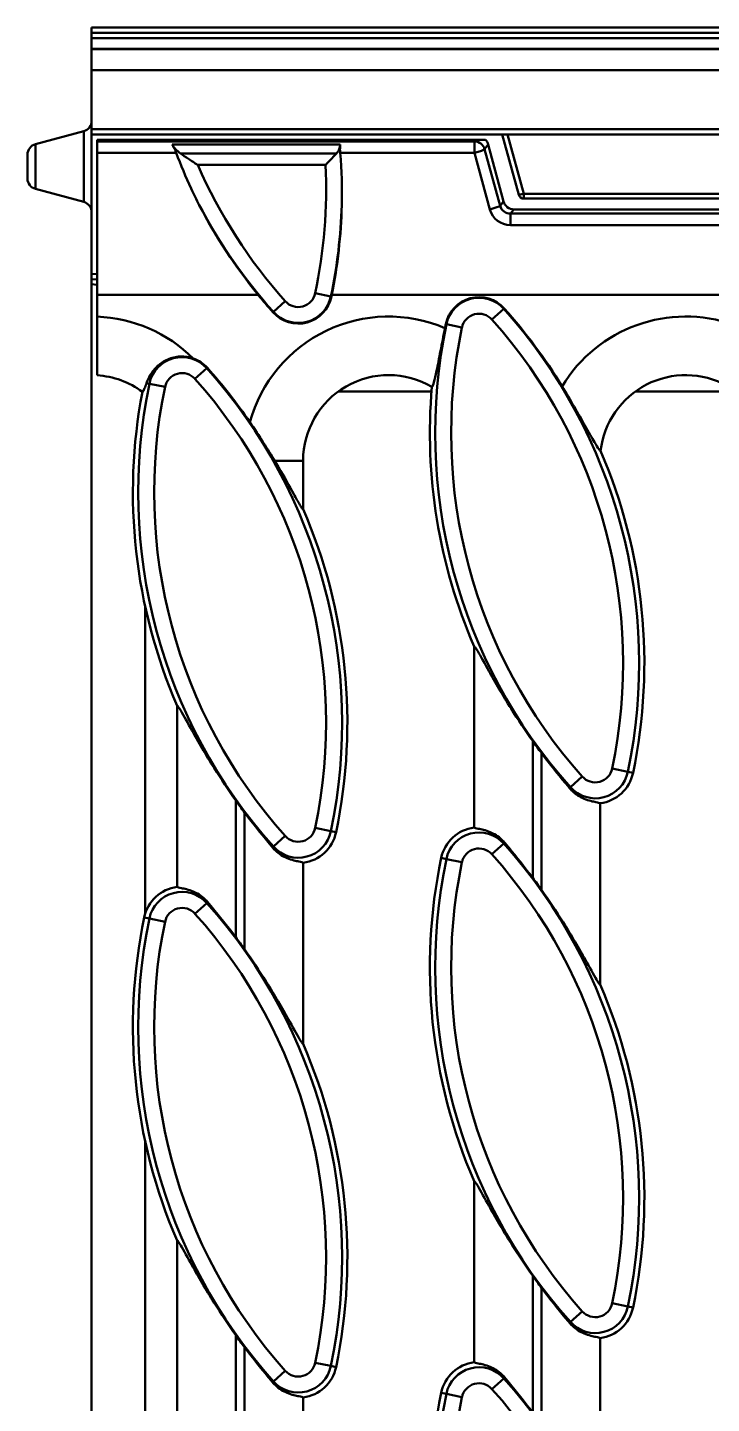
# Model space of a CAD drawing. Header units: millimetres. Extents: x 0 to 2774, y -40 to 1485.
# Drawn here: x 960 to 1024, y 571.4 to 700 of the extents above; entities that cross this region are included whole.
import ezdxf

# ---------------------------------------------------------------- set-up
doc = ezdxf.new("R2010")
doc.units = ezdxf.units.MM
doc.header["$LTSCALE"] = 2.5
doc.layers.add('Sichtbar (ISO)', color=7, linetype='Continuous', lineweight=50)
doc.layers.add('Sichtbar schmal (ISO)', color=7, linetype='Continuous', lineweight=50)

msp = doc.modelspace()

# ---------------------------------------------------------------- linework, layer by layer
at = {"layer": 'Sichtbar (ISO)'}
for p, q in [((965.988, 699.516), (965.988, 700.016)), ((1465.988, 700.016), (965.988, 700.016)), ((965.988, 699.516), (965.988, 699.016)), ((965.988, 699.016), (965.988, 698.016)), ((965.988, 697.99), (965.988, 698.016)), ((1465.988, 698.016), (965.988, 698.016)), ((965.988, 697.99), (965.988, 696.016)), ((1465.988, 696.016), (965.988, 696.016)), ((965.988, 696.016), (965.988, 690.516)), ((965.247, 690.317), (960.729, 689.106)), ((965.988, 690.016), (965.988, 690.516)), ((965.988, 690.016), (1004.725, 690.016)), ((965.988, 690.016), (965.988, 676.999)), ((1005.933, 684.383), (1004.379, 690.016)), ((1004.886, 690.016), (1039.09, 690.016)), ((966.488, 689.37), (966.488, 689.516)), ((966.488, 689.516), (1001.893, 689.516)), ((966.488, 689.37), (966.488, 688.299)), ((966.488, 675.016), (966.488, 688.299)), ((1002.837, 689.516), (1001.893, 689.516)), ((1004.512, 683.754), (1003.086, 689.077)), ((959.988, 685.891), (959.988, 688.141)), ((965.247, 683.714), (960.729, 684.925)), ((1006.415, 684.016), (1037.561, 684.016)), ((1038.502, 683.016), (1005.475, 683.016)), ((965.988, 676.497), (965.988, 676.999)), ((965.988, 676.497), (966.488, 676.453)), ((965.988, 676.497), (965.988, 676.016)), ((965.988, 676.016), (966.488, 675.972)), ((965.988, 460.016), (965.988, 676.016)), ((966.488, 672.984), (966.488, 675.016)), ((981.556, 675.016), (966.488, 675.016)), ((1026.385, 675.016), (988.452, 675.016)), ((966.488, 667.5), (966.488, 672.984)), ((985.766, 654.994), (985.766, 659.516)), ((970.988, 645.917), (970.988, 617.137)), ((1001.766, 642.148), (1001.766, 625.217)), ((973.988, 636.592), (973.988, 619.662)), ((1013.544, 610.55), (1013.544, 627.481)), ((985.766, 604.994), (985.766, 621.925)), ((970.988, 595.917), (970.988, 567.137)), ((1001.766, 592.148), (1001.766, 575.217)), ((973.988, 586.592), (973.988, 569.662)), ((1013.544, 560.55), (1013.544, 577.481)), ((985.766, 554.994), (985.766, 571.925))]:
    msp.add_line(p, q, dxfattribs=at)
for centre, radius, start, end in [((964.988, 691.283), 1, 285, 0), ((960.988, 688.141), 1, 105, 180), ((960.988, 685.891), 1, 180, 255), ((964.988, 682.748), 1, 0, 75), ((1006.415, 684.516), 0.5, 195.42277, 270), ((1020.059, 706.56), 49.775, 219.32698, 221.785), ((985.312, 675.509), 3.175, 221.785, 348.215), ((939.694, 685.026), 49.775, 348.215, 348.39735), ((1002.22, 671.633), 3.175, 41.785, 168.215), ((967.472, 640.582), 49.775, 31.32338, 41.785), ((1047.837, 662.116), 49.775, 168.215, 168.64114), ((974.442, 666.078), 3.175, 41.785, 70.76618), ((939.694, 635.026), 49.775, 34.36694, 41.785), ((965.988, 659.516), 8, 53.61332, 86.41668), ((993.766, 659.516), 8, 59.63825, 180), ((1047.837, 662.116), 50.212, 175.08441, 203.43238), ((1021.544, 659.516), 8, 61.05076, 173.44556), ((1020.059, 656.56), 50.212, 169.21541, 203.43238), ((967.472, 640.582), 50.212, 348.215, 23.28189), ((939.694, 635.026), 50.212, 348.215, 23.43238), ((1047.837, 662.116), 49.775, 215.35783, 216.96405), ((1013.09, 631.064), 3.612, 277.21491, 348.215), ((1020.059, 656.56), 49.775, 215.35783, 216.96405), ((985.312, 625.509), 3.612, 277.21491, 348.215), ((1002.22, 621.633), 3.612, 97.21491, 168.215), ((1047.837, 612.116), 50.212, 168.215, 203.43238), ((967.472, 590.582), 49.775, 35.35783, 36.96405), ((974.442, 616.078), 3.612, 97.21491, 168.215), ((1020.059, 606.56), 50.212, 168.215, 203.43238), ((939.694, 585.026), 49.775, 35.35783, 36.96405), ((967.472, 590.582), 50.212, 348.215, 23.43238), ((939.694, 585.026), 50.212, 348.215, 23.43238), ((1047.837, 612.116), 49.775, 215.35783, 216.96405), ((1013.09, 581.064), 3.612, 277.21491, 348.215), ((1020.059, 606.56), 49.775, 215.35783, 216.96405), ((1002.22, 571.633), 3.612, 97.21491, 168.215), ((985.312, 575.509), 3.612, 277.21491, 348.215), ((1047.837, 562.116), 50.212, 168.215, 203.43238)]:
    msp.add_arc(centre, radius, start, end, dxfattribs=at)
for centre, major_axis, ratio, start_param, end_param in [((1002.118, 688.812), (0.612, 0.798), 0.9939744, 5.6316035, 6.1409681), ((1020.059, 706.235), (0, -49.57), 0.9999784, 5.1907195, 5.3936832), ((939.694, 684.7), (0, 49.711), 0.9999784, 4.5163222, 4.6865921), ((1005.48, 684.019), (-0.612, -0.798), 0.9939744, 5.6316035, 6.9347671)]:
    msp.add_ellipse(centre, major_axis=major_axis, ratio=ratio, start_param=start_param, end_param=end_param, dxfattribs=at)
for points in [[(1004.725, 690.016), (1004.778, 690.016), (1004.833, 690.016), (1004.886, 690.016)], [(989.388, 683.418), (989.429, 685.001), (989.38, 686.647), (989.227, 688.299)], [(980.781, 663.124), (981.672, 661.82), (982.471, 660.574), (983.106, 659.516)]]:
    msp.add_open_spline(points, degree=3, dxfattribs=at)
for points, knots in [([(973.523, 689.081), (973.549, 689.03), (973.58, 688.974), (973.668, 688.811), (973.729, 688.695), (973.827, 688.485), (973.865, 688.393), (973.899, 688.299)], [-0.098840568, -0.098840568, -0.098840568, -0.098840568, -0.075449261, -0.075449261, -0.03458802, -0.03458802, -0.004650822, -0.004650822, -0.004650822, -0.004650822]), ([(974.31, 688.228), (974.119, 688.357), (973.936, 688.521), (973.699, 688.794), (973.598, 688.938), (973.523, 689.081)], [0.96316051, 0.96316051, 0.96316051, 0.96316051, 1.03889631, 1.03889631, 1.09898258, 1.09898258, 1.09898258, 1.09898258]), ([(973.899, 688.299), (974.319, 687.156), (974.791, 686.032), (975.542, 684.429), (975.795, 683.917), (976.054, 683.418)], [9.33624862, 9.33624862, 9.33624862, 9.33624862, 9.67204096, 9.67204096, 9.83403871, 9.83403871, 9.83403871, 9.83403871]), ([(989.24, 689.081), (989.231, 688.932), (989.196, 688.777), (989.087, 688.507), (988.994, 688.353), (988.877, 688.228)], [0.02797662, 0.02797662, 0.02797662, 0.02797662, 0.08666065, 0.08666065, 0.14739709, 0.14739709, 0.14739709, 0.14739709]), ([(989.227, 688.299), (989.218, 688.4), (989.214, 688.501), (989.215, 688.71), (989.221, 688.816), (989.232, 688.973), (989.237, 689.03), (989.24, 689.081)], [-0.096963668, -0.096963668, -0.096963668, -0.096963668, -0.066667261, -0.066667261, -0.032630314, -0.032630314, -0.010677239, -0.010677239, -0.010677239, -0.010677239]), ([(975.905, 687.167), (975.903, 687.169), (975.9, 687.17), (975.613, 687.358), (975.325, 687.548), (974.77, 687.917), (974.519, 688.086), (974.31, 688.228)], [-0.1736043, -0.1736043, -0.1736043, -0.1736043, -0.17287888, -0.17287888, -0.08700626, -0.08700626, 0, 0, 0, 0]), ([(988.877, 688.228), (988.757, 688.1), (988.621, 687.955), (988.287, 687.603), (988.082, 687.386), (987.876, 687.171), (987.874, 687.169), (987.872, 687.167)], [-0.15424669, -0.15424669, -0.15424669, -0.15424669, -0.08874603, -0.08874603, 0, 0, 0.00070076, 0.00070076, 0.00070076, 0.00070076]), ([(997.81, 666.418), (997.867, 666.451), (997.934, 666.602), (998.083, 667.124), (998.165, 667.487), (998.365, 668.456), (998.485, 669.088), (998.749, 670.459), (998.89, 671.186), (999.037, 671.919)], [-0.83106187, -0.83106187, -0.83106187, -0.83106187, -0.64143493, -0.64143493, -0.45191856, -0.45191856, -0.22425246, -0.22425246, 0, 0, 0, 0]), ([(971.122, 666.77), (971.202, 667.001), (971.312, 667.262), (971.642, 667.815), (971.864, 668.104), (972.424, 668.612), (972.739, 668.823), (973.466, 669.138), (973.861, 669.233), (974.682, 669.271), (975.096, 669.212), (975.488, 669.076)], [-0.63329191, -0.63329191, -0.63329191, -0.63329191, -0.50508909, -0.50508909, -0.37047539, -0.37047539, -0.24771256, -0.24771256, -0.12447132, -0.12447132, 0, 0, 0, 0]), ([(970.734, 665.956), (970.787, 665.979), (970.855, 666.089), (970.993, 666.412), (971.055, 666.576), (971.122, 666.77)], [-0.55428354, -0.55428354, -0.55428354, -0.55428354, -0.39044752, -0.39044752, -0.28104472, -0.28104472, -0.28104472, -0.28104472]), ([(1009.992, 666.458), (1010.377, 665.826), (1010.754, 665.194), (1011.471, 663.969), (1011.811, 663.375), (1012.481, 662.194), (1012.79, 661.645), (1013.179, 660.98), (1013.316, 660.753), (1013.502, 660.491), (1013.563, 660.427), (1013.596, 660.429)], [-0.84942573, -0.84942573, -0.84942573, -0.84942573, -0.65876792, -0.65876792, -0.46793444, -0.46793444, -0.24658593, -0.24658593, -0.10846211, -0.10846211, 0, 0, 0, 0]), ([(983.106, 659.516), (983.229, 659.312), (983.349, 659.109), (984.004, 657.994), (984.494, 657.108), (985.097, 656.022), (985.299, 655.659), (985.536, 655.265), (985.605, 655.159), (985.708, 655.025), (985.744, 654.992), (985.766, 654.994)], [1.25122174, 1.25122174, 1.25122174, 1.25122174, 1.32007666, 1.32007666, 1.63136927, 1.63136927, 1.78495243, 1.78495243, 1.86174401, 1.86174401, 1.93251551, 1.93251551, 1.93251551, 1.93251551]), ([(1007.243, 633.312), (1006.559, 634.275), (1005.864, 635.313), (1004.44, 637.572), (1003.732, 638.793), (1002.771, 640.511), (1002.364, 641.261), (1002.02, 641.836), (1001.943, 641.959), (1001.828, 642.113), (1001.788, 642.15), (1001.766, 642.148)], [3.485316, 3.485316, 3.485316, 3.485316, 3.8312275, 3.8312275, 4.2428686, 4.2428686, 4.5039478, 4.5039478, 4.5816976, 4.5816976, 4.6534636, 4.6534636, 4.6534636, 4.6534636]), ([(979.465, 627.756), (978.782, 628.72), (978.086, 629.758), (976.662, 632.017), (975.954, 633.237), (974.993, 634.955), (974.587, 635.705), (974.243, 636.281), (974.165, 636.403), (974.05, 636.557), (974.01, 636.595), (973.988, 636.592)], [3.485316, 3.485316, 3.485316, 3.485316, 3.8312275, 3.8312275, 4.2428686, 4.2428686, 4.5039478, 4.5039478, 4.5816976, 4.5816976, 4.6534636, 4.6534636, 4.6534636, 4.6534636]), ([(1010.679, 628.91), (1010.635, 628.963), (1010.59, 629.016), (1009.839, 629.914), (1009.104, 630.827), (1008.321, 631.849), (1008.194, 632.016), (1008.066, 632.185)], [0.70958265, 0.70958265, 0.70958265, 0.70958265, 0.73010989, 0.73010989, 1.0546565, 1.0546565, 1.11670002, 1.11670002, 1.11670002, 1.11670002]), ([(1013.544, 627.481), (1013.495, 627.521), (1013.364, 627.551), (1012.889, 627.643), (1012.491, 627.719), (1011.883, 627.978), (1011.692, 628.073), (1011.308, 628.317), (1011.116, 628.465), (1010.857, 628.711), (1010.766, 628.807), (1010.679, 628.91)], [0.04336489, 0.04336489, 0.04336489, 0.04336489, 0.19996601, 0.19996601, 0.39993202, 0.39993202, 0.47560066, 0.47560066, 0.55126929, 0.55126929, 0.59299387, 0.59299387, 0.59299387, 0.59299387]), ([(982.902, 623.355), (982.857, 623.408), (982.813, 623.461), (982.061, 624.359), (981.326, 625.272), (980.543, 626.294), (980.416, 626.461), (980.289, 626.63)], [0.70958265, 0.70958265, 0.70958265, 0.70958265, 0.73010989, 0.73010989, 1.0546565, 1.0546565, 1.11670002, 1.11670002, 1.11670002, 1.11670002]), ([(1001.766, 625.217), (1001.814, 625.176), (1001.945, 625.147), (1002.421, 625.054), (1002.818, 624.979), (1003.426, 624.72), (1003.617, 624.624), (1004.001, 624.381), (1004.193, 624.232), (1004.452, 623.987), (1004.543, 623.891), (1004.63, 623.787)], [0.04336489, 0.04336489, 0.04336489, 0.04336489, 0.19996601, 0.19996601, 0.39993202, 0.39993202, 0.47560066, 0.47560066, 0.55126929, 0.55126929, 0.59299387, 0.59299387, 0.59299387, 0.59299387]), ([(985.766, 621.925), (985.717, 621.966), (985.587, 621.995), (985.111, 622.088), (984.713, 622.163), (984.105, 622.422), (983.914, 622.518), (983.531, 622.761), (983.339, 622.91), (983.079, 623.156), (982.989, 623.251), (982.902, 623.355)], [0.04336489, 0.04336489, 0.04336489, 0.04336489, 0.19996601, 0.19996601, 0.39993202, 0.39993202, 0.47560066, 0.47560066, 0.55126929, 0.55126929, 0.59299387, 0.59299387, 0.59299387, 0.59299387]), ([(1004.63, 623.787), (1004.674, 623.735), (1004.719, 623.681), (1005.47, 622.783), (1006.206, 621.87), (1006.989, 620.849), (1007.116, 620.682), (1007.243, 620.512)], [0.70958265, 0.70958265, 0.70958265, 0.70958265, 0.73010989, 0.73010989, 1.0546565, 1.0546565, 1.11670002, 1.11670002, 1.11670002, 1.11670002]), ([(973.988, 619.662), (974.037, 619.621), (974.167, 619.591), (974.643, 619.499), (975.041, 619.423), (975.648, 619.164), (975.84, 619.069), (976.223, 618.825), (976.415, 618.677), (976.675, 618.431), (976.765, 618.335), (976.852, 618.232)], [0.04336489, 0.04336489, 0.04336489, 0.04336489, 0.19996601, 0.19996601, 0.39993202, 0.39993202, 0.47560066, 0.47560066, 0.55126929, 0.55126929, 0.59299387, 0.59299387, 0.59299387, 0.59299387]), ([(1008.066, 619.386), (1008.75, 618.422), (1009.446, 617.385), (1010.869, 615.126), (1011.578, 613.905), (1012.539, 612.187), (1012.945, 611.437), (1013.289, 610.861), (1013.366, 610.739), (1013.481, 610.585), (1013.522, 610.548), (1013.544, 610.55)], [3.485316, 3.485316, 3.485316, 3.485316, 3.8312275, 3.8312275, 4.2428686, 4.2428686, 4.5039478, 4.5039478, 4.5816976, 4.5816976, 4.6534636, 4.6534636, 4.6534636, 4.6534636]), ([(976.852, 618.232), (976.897, 618.179), (976.941, 618.126), (977.693, 617.228), (978.428, 616.315), (979.211, 615.293), (979.338, 615.126), (979.465, 614.957)], [0.70958265, 0.70958265, 0.70958265, 0.70958265, 0.73010989, 0.73010989, 1.0546565, 1.0546565, 1.11670002, 1.11670002, 1.11670002, 1.11670002]), ([(980.289, 613.83), (980.972, 612.867), (981.668, 611.829), (983.092, 609.57), (983.8, 608.349), (984.761, 606.632), (985.167, 605.882), (985.511, 605.306), (985.589, 605.183), (985.704, 605.029), (985.744, 604.992), (985.766, 604.994)], [3.485316, 3.485316, 3.485316, 3.485316, 3.8312275, 3.8312275, 4.2428686, 4.2428686, 4.5039478, 4.5039478, 4.5816976, 4.5816976, 4.6534636, 4.6534636, 4.6534636, 4.6534636]), ([(1007.243, 583.312), (1006.559, 584.275), (1005.864, 585.313), (1004.44, 587.572), (1003.732, 588.793), (1002.771, 590.511), (1002.364, 591.261), (1002.02, 591.836), (1001.943, 591.959), (1001.828, 592.113), (1001.788, 592.15), (1001.766, 592.148)], [3.485316, 3.485316, 3.485316, 3.485316, 3.8312275, 3.8312275, 4.2428686, 4.2428686, 4.5039478, 4.5039478, 4.5816976, 4.5816976, 4.6534636, 4.6534636, 4.6534636, 4.6534636]), ([(979.465, 577.756), (978.782, 578.72), (978.086, 579.758), (976.662, 582.017), (975.954, 583.237), (974.993, 584.955), (974.587, 585.705), (974.243, 586.281), (974.165, 586.403), (974.05, 586.557), (974.01, 586.595), (973.988, 586.592)], [3.485316, 3.485316, 3.485316, 3.485316, 3.8312275, 3.8312275, 4.2428686, 4.2428686, 4.5039478, 4.5039478, 4.5816976, 4.5816976, 4.6534636, 4.6534636, 4.6534636, 4.6534636]), ([(1010.679, 578.91), (1010.635, 578.963), (1010.59, 579.016), (1009.839, 579.914), (1009.104, 580.827), (1008.321, 581.849), (1008.194, 582.016), (1008.066, 582.185)], [0.70958265, 0.70958265, 0.70958265, 0.70958265, 0.73010989, 0.73010989, 1.0546565, 1.0546565, 1.11670002, 1.11670002, 1.11670002, 1.11670002]), ([(1013.544, 577.481), (1013.495, 577.521), (1013.364, 577.551), (1012.889, 577.643), (1012.491, 577.719), (1011.883, 577.978), (1011.692, 578.073), (1011.308, 578.317), (1011.116, 578.465), (1010.857, 578.711), (1010.766, 578.807), (1010.679, 578.91)], [0.04336489, 0.04336489, 0.04336489, 0.04336489, 0.19996601, 0.19996601, 0.39993202, 0.39993202, 0.47560066, 0.47560066, 0.55126929, 0.55126929, 0.59299387, 0.59299387, 0.59299387, 0.59299387]), ([(982.902, 573.355), (982.857, 573.408), (982.813, 573.461), (982.061, 574.359), (981.326, 575.272), (980.543, 576.294), (980.416, 576.461), (980.289, 576.63)], [0.70958265, 0.70958265, 0.70958265, 0.70958265, 0.73010989, 0.73010989, 1.0546565, 1.0546565, 1.11670002, 1.11670002, 1.11670002, 1.11670002]), ([(1001.766, 575.217), (1001.814, 575.176), (1001.945, 575.147), (1002.421, 575.054), (1002.818, 574.979), (1003.426, 574.72), (1003.617, 574.624), (1004.001, 574.381), (1004.193, 574.232), (1004.452, 573.987), (1004.543, 573.891), (1004.63, 573.787)], [0.04336489, 0.04336489, 0.04336489, 0.04336489, 0.19996601, 0.19996601, 0.39993202, 0.39993202, 0.47560066, 0.47560066, 0.55126929, 0.55126929, 0.59299387, 0.59299387, 0.59299387, 0.59299387]), ([(1004.63, 573.787), (1004.674, 573.735), (1004.719, 573.681), (1005.47, 572.783), (1006.206, 571.87), (1006.989, 570.849), (1007.116, 570.682), (1007.243, 570.512)], [0.70958265, 0.70958265, 0.70958265, 0.70958265, 0.73010989, 0.73010989, 1.0546565, 1.0546565, 1.11670002, 1.11670002, 1.11670002, 1.11670002]), ([(985.766, 571.925), (985.717, 571.966), (985.587, 571.995), (985.111, 572.088), (984.713, 572.163), (984.105, 572.422), (983.914, 572.518), (983.531, 572.761), (983.339, 572.91), (983.079, 573.156), (982.989, 573.251), (982.902, 573.355)], [0.04336489, 0.04336489, 0.04336489, 0.04336489, 0.19996601, 0.19996601, 0.39993202, 0.39993202, 0.47560066, 0.47560066, 0.55126929, 0.55126929, 0.59299387, 0.59299387, 0.59299387, 0.59299387])]:
    msp.add_open_spline(points, degree=3, knots=knots, dxfattribs=at)
at = {"layer": 'Sichtbar schmal (ISO)'}
for p, q in [((965.988, 699.516), (1465.988, 699.516)), ((1465.988, 699.016), (965.988, 699.016)), ((965.988, 697.99), (1465.988, 697.99)), ((965.247, 683.714), (965.247, 690.317)), ((1465.988, 690.516), (965.988, 690.516)), ((1006.415, 684.472), (1004.886, 690.016)), ((960.729, 689.106), (960.729, 684.925)), ((1001.782, 689.37), (966.488, 689.37)), ((966.488, 688.299), (973.899, 688.299)), ((989.24, 689.081), (973.523, 689.081)), ((989.227, 688.299), (1001.782, 688.299)), ((1001.893, 689.516), (1001.782, 689.37)), ((1001.782, 688.299), (1001.782, 689.37)), ((1001.782, 688.299), (1003.235, 683.011)), ((1002.744, 688.632), (1003.086, 689.077)), ((1004.197, 683.344), (1002.744, 688.632)), ((988.877, 688.228), (974.31, 688.228)), ((987.872, 687.167), (975.905, 687.167)), ((1006.415, 684.472), (1006.415, 684.016)), ((1037.561, 684.472), (1006.415, 684.472)), ((1004.512, 683.754), (1004.197, 683.344)), ((1005.167, 682.615), (1005.475, 683.016)), ((1038.809, 682.615), (1005.167, 682.615)), ((1005.167, 681.544), (1005.167, 682.615)), ((1005.167, 681.544), (1038.809, 681.544)), ((966.488, 676.955), (965.988, 676.999)), ((984.1, 674.426), (982.986, 673.43)), ((986.903, 675.177), (988.366, 674.872)), ((988.366, 674.872), (988.42, 674.86)), ((982.986, 673.43), (982.945, 673.393)), ((1004.546, 673.712), (1003.432, 672.716)), ((1004.546, 673.712), (1004.587, 673.749)), ((999.165, 672.271), (999.111, 672.282)), ((1000.628, 671.965), (999.165, 672.271)), ((976.768, 668.157), (975.654, 667.161)), ((976.768, 668.157), (976.809, 668.193)), ((971.388, 666.715), (971.122, 666.77)), ((972.851, 666.41), (971.388, 666.715)), ((997.775, 665.998), (989.078, 665.998)), ((1025.43, 665.998), (1016.856, 665.998)), ((983.106, 659.516), (985.766, 659.516)), ((1007.243, 620.512), (1007.243, 633.312)), ((1008.066, 632.185), (1008.066, 619.386)), ((1014.681, 630.732), (1016.144, 630.427)), ((1016.144, 630.427), (1016.626, 630.327)), ((1011.878, 629.981), (1010.764, 628.986)), ((1010.764, 628.986), (1010.679, 628.91)), ((979.465, 614.957), (979.465, 627.756)), ((980.289, 626.63), (980.289, 613.83)), ((984.1, 624.426), (982.986, 623.43)), ((986.903, 625.177), (988.366, 624.872)), ((988.366, 624.872), (988.848, 624.771)), ((982.986, 623.43), (982.902, 623.355)), ((1003.432, 622.716), (1004.546, 623.712)), ((1004.546, 623.712), (1004.63, 623.787)), ((999.165, 622.271), (998.683, 622.371)), ((1000.628, 621.965), (999.165, 622.271)), ((976.768, 618.157), (975.654, 617.161)), ((976.768, 618.157), (976.852, 618.232)), ((971.388, 616.715), (970.905, 616.816)), ((971.388, 616.715), (972.851, 616.41)), ((1007.243, 570.512), (1007.243, 583.312)), ((1008.066, 582.185), (1008.066, 569.386)), ((1014.681, 580.732), (1016.144, 580.427)), ((1016.144, 580.427), (1016.626, 580.327)), ((1010.764, 578.986), (1010.679, 578.91)), ((1010.764, 578.986), (1011.878, 579.981)), ((979.465, 564.957), (979.465, 577.756)), ((980.289, 576.63), (980.289, 563.83)), ((986.903, 575.177), (988.366, 574.872)), ((984.1, 574.426), (982.986, 573.43)), ((988.366, 574.872), (988.848, 574.771)), ((1004.546, 573.712), (1004.63, 573.787)), ((982.986, 573.43), (982.902, 573.355)), ((1004.546, 573.712), (1003.432, 572.716)), ((999.165, 572.271), (998.683, 572.371)), ((999.165, 572.271), (1000.628, 571.965))]:
    msp.add_line(p, q, dxfattribs=at)
for centre, radius, start, end in [((1020.059, 706.56), 48.226, 203.71153, 221.785), ((939.694, 685.026), 48.226, 348.215, 2.54419), ((1020.059, 706.56), 49.72, 207.73988, 221.785), ((939.694, 685.026), 49.72, 348.215, 358.1458), ((985.312, 675.509), 3.12, 221.785, 348.215), ((985.312, 675.509), 1.626, 221.785, 348.215), ((1002.22, 671.633), 3.12, 41.785, 168.215), ((965.988, 659.516), 13.477, 45.18149, 87.87386), ((993.766, 659.516), 13.477, 66.97504, 164.47003), ((1002.22, 671.633), 1.626, 41.785, 168.215), ((967.472, 640.582), 49.72, 348.215, 41.785), ((1021.544, 659.516), 13.477, 70.47428, 148.99217), ((1047.837, 662.116), 49.72, 168.215, 221.785), ((1047.837, 662.116), 48.226, 168.215, 221.785), ((967.472, 640.582), 48.226, 348.215, 41.785), ((974.442, 666.078), 3.12, 41.785, 168.215), ((974.442, 666.078), 1.626, 41.785, 168.215), ((939.694, 635.026), 49.72, 348.215, 41.785), ((1020.059, 656.56), 49.72, 168.215, 221.785), ((1020.059, 656.56), 48.226, 168.215, 221.785), ((939.694, 635.026), 48.226, 348.215, 41.785), ((1013.09, 631.064), 3.12, 221.785, 348.215), ((1013.09, 631.064), 1.626, 221.785, 348.215), ((985.312, 625.509), 3.12, 221.785, 348.215), ((985.312, 625.509), 1.626, 221.785, 348.215), ((1002.22, 621.633), 3.12, 41.785, 168.215), ((1002.22, 621.633), 1.626, 41.785, 168.215), ((967.472, 590.582), 48.226, 348.215, 41.785), ((967.472, 590.582), 49.72, 348.215, 41.785), ((1047.837, 612.116), 49.72, 168.215, 221.785), ((1047.837, 612.116), 48.226, 168.215, 221.785), ((974.442, 616.078), 3.12, 41.785, 168.215), ((974.442, 616.078), 1.626, 41.785, 168.215), ((939.694, 585.026), 49.72, 348.215, 41.785), ((1020.059, 606.56), 49.72, 168.215, 221.785), ((1020.059, 606.56), 48.226, 168.215, 221.785), ((939.694, 585.026), 48.226, 348.215, 41.785), ((1013.09, 581.064), 3.12, 221.785, 348.215), ((1013.09, 581.064), 1.626, 221.785, 348.215), ((985.312, 575.509), 1.626, 221.785, 348.215), ((985.312, 575.509), 3.12, 221.785, 348.215), ((1002.22, 571.633), 3.12, 41.785, 168.215), ((1002.22, 571.633), 1.626, 41.785, 168.215), ((967.472, 540.582), 48.226, 348.215, 41.785), ((967.472, 540.582), 49.72, 348.215, 41.785), ((1047.837, 562.116), 49.72, 168.215, 221.785), ((1047.837, 562.116), 48.226, 168.215, 221.785)]:
    msp.add_arc(centre, radius, start, end, dxfattribs=at)
for centre, major_axis, ratio, start_param, end_param in [((1001.782, 688.374), (0.793, -0.609), 0.9939744, 0.9192145, 2.2223781), ((1001.782, 688.374), (0.964, 0.265), 0.0721967, 4.6925556, 6.1956899), ((1006.415, 684.516), (-0.482, -0.133), 0.0840398, 0, 1.5476161), ((1003.235, 683.086), (0.964, 0.265), 0.0721967, 4.6925556, 6.1956899), ((1005.169, 683.613), (-0.941, -0.361), 0.9888886, 6.1870891, 7.4902527), ((1005.169, 683.538), (-1.998, -0.165), 0.9949797, 0.185051, 1.4882147)]:
    msp.add_ellipse(centre, major_axis=major_axis, ratio=ratio, start_param=start_param, end_param=end_param, dxfattribs=at)

doc.saveas('drawing.dxf')
